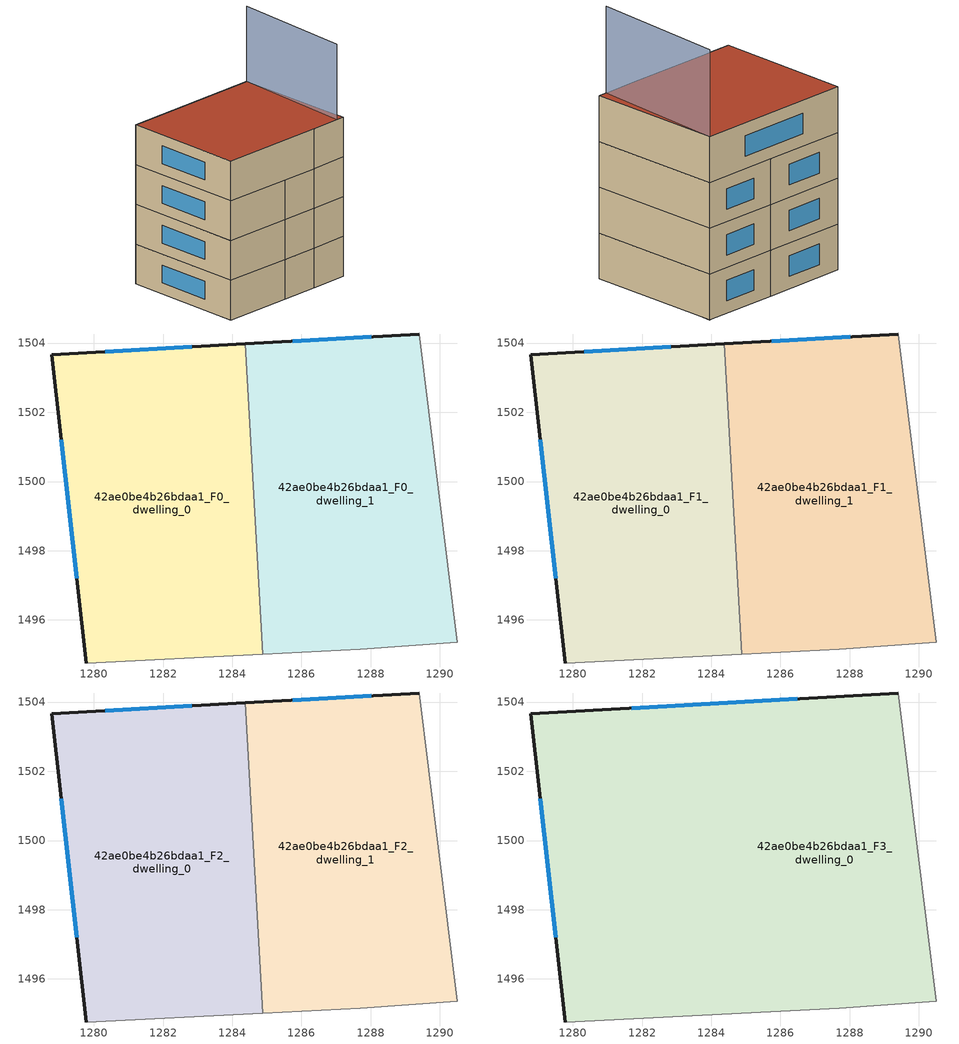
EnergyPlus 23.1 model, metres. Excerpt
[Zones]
42ae0be4b26bdaa1_F0_dwelling_0
 floor ground (EU_floor_Construction): 1284.37,1503.98 1284.88,1495.01 1279.79,1494.76 1278.79,1503.66 z0
 wall outside (EU_wall_Construction): 1284.37,1503.98 1278.79,1503.66 1279.79,1494.76 z0:3
 wall adiabatic (EU_wall_Construction): 1279.79,1494.76 1284.88,1495.01 z0:3
 wall to 42ae0be4b26bdaa1_F0_dwelling_1 (EU_wall_Construction): 1284.88,1495.01 1284.37,1503.98 z0:3
 window (EU_Window_Construction): 1279.06,1501.21 1279.51,1497.21 / 1282.84,1503.89 1280.33,1503.75 z0.83:2.17
42ae0be4b26bdaa1_F0_dwelling_1
 floor ground (EU_floor_Construction): 1289.4,1504.26 1290.5,1495.35 1287.69,1495.15 1284.88,1495.01 1284.37,1503.98 z0
 wall outside (EU_wall_Construction): 1289.4,1504.26 1284.37,1503.98 z0:3
 wall adiabatic (EU_wall_Construction): 1284.88,1495.01 1287.69,1495.15 1290.5,1495.35 1289.4,1504.26 z0:3
 window (EU_Window_Construction): 1288.01,1504.18 1285.76,1504.06 z0.83:2.17
42ae0be4b26bdaa1_F1_dwelling_0
 floor to 42ae0be4b26bdaa1_F0_dwelling_0 (EU_floor_Construction): 1284.37,1503.98 1284.88,1495.01 1279.79,1494.76 1278.79,1503.66 z3
 wall outside (EU_wall_Construction): 1284.37,1503.98 1278.79,1503.66 1279.79,1494.76 z3:6
 wall adiabatic (EU_wall_Construction): 1279.79,1494.76 1284.88,1495.01 z3:6
 wall to 42ae0be4b26bdaa1_F1_dwelling_1 (EU_wall_Construction): 1284.88,1495.01 1284.37,1503.98 z3:6
 window (EU_Window_Construction): 1279.06,1501.21 1279.51,1497.21 / 1282.84,1503.89 1280.33,1503.75 z3.83:5.17
42ae0be4b26bdaa1_F1_dwelling_1
 floor to 42ae0be4b26bdaa1_F0_dwelling_1 (EU_floor_Construction): 1289.4,1504.26 1290.5,1495.35 1287.69,1495.15 1284.88,1495.01 1284.37,1503.98 z3
 wall outside (EU_wall_Construction): 1289.4,1504.26 1284.37,1503.98 z3:6
 wall adiabatic (EU_wall_Construction): 1284.88,1495.01 1287.69,1495.15 1290.5,1495.35 1289.4,1504.26 z3:6
 window (EU_Window_Construction): 1288.01,1504.18 1285.76,1504.06 z3.83:5.17
42ae0be4b26bdaa1_F2_dwelling_0
 floor to 42ae0be4b26bdaa1_F1_dwelling_0 (EU_floor_Construction): 1284.37,1503.98 1284.88,1495.01 1279.79,1494.76 1278.79,1503.66 z6
 wall outside (EU_wall_Construction): 1284.37,1503.98 1278.79,1503.66 1279.79,1494.76 z6:9
 wall adiabatic (EU_wall_Construction): 1279.79,1494.76 1284.88,1495.01 z6:9
 wall to 42ae0be4b26bdaa1_F2_dwelling_1 (EU_wall_Construction): 1284.88,1495.01 1284.37,1503.98 z6:9
 window (EU_Window_Construction): 1279.06,1501.21 1279.51,1497.21 / 1282.84,1503.89 1280.33,1503.75 z6.83:8.17
42ae0be4b26bdaa1_F2_dwelling_1
 floor to 42ae0be4b26bdaa1_F1_dwelling_1 (EU_floor_Construction): 1289.4,1504.26 1290.5,1495.35 1287.69,1495.15 1284.88,1495.01 1284.37,1503.98 z6
 wall outside (EU_wall_Construction): 1289.4,1504.26 1284.37,1503.98 z6:9
 wall adiabatic (EU_wall_Construction): 1284.88,1495.01 1287.69,1495.15 1290.5,1495.35 1289.4,1504.26 z6:9
 window (EU_Window_Construction): 1288.01,1504.18 1285.76,1504.06 z6.83:8.17
42ae0be4b26bdaa1_F3_dwelling_0
 floor to 42ae0be4b26bdaa1_F2_dwelling_0 (EU_floor_Construction): 1284.37,1503.98 1284.88,1495.01 1279.79,1494.76 1278.79,1503.66 z9
 floor to 42ae0be4b26bdaa1_F2_dwelling_1 (EU_floor_Construction): 1289.4,1504.26 1290.5,1495.35 1287.69,1495.15 1284.88,1495.01 1284.37,1503.98 z9
 wall outside (EU_wall_Construction): 1289.4,1504.26 1278.79,1503.66 1279.79,1494.76 z9:12
 wall adiabatic (EU_wall_Construction): 1279.79,1494.76 1287.69,1495.15 1290.5,1495.35 1289.4,1504.26 z9:12
 window (EU_Window_Construction): 1279.06,1501.21 1279.51,1497.21 / 1286.48,1504.1 1281.71,1503.83 z9.83:11.17
 roof outside (EU_roof_Construction): 1290.5,1495.35 1289.4,1504.26 1278.79,1503.66 1279.79,1494.76 1287.69,1495.15 z12
shading: 1289.9,1495.32 1289.4,1504.26 z0:17.7
[Building]
EU S2 Campaign: North Axis=0; Terrain=City; Solar Distribution=FullExterior
[Site:Location]
Lyon-Bron: Latitude=45.75; Longitude=5; Time Zone=1; Elevation=198
[SizingPeriod:WeatherFileDays]
AnnualSizingPeriod: Begin Month=1; Begin Day of Month=1; End Month=12; End Day of Month=31; Day of Week for Start Day=Monday; Use Weather File Daylight Saving Period=No; Use Weather File Rain and Snow Indicators=No
[MATERIAL]
EU_InternalMass_Material: Roughness=MediumRough; Thickness=0.1; Conductivity=1; Density=1800; Specific Heat=900; Thermal Absorptance=0.9; Solar Absorptance=0.7; Visible Absorptance=0.7
[MATERIAL:NOMASS] Roughness=MediumRough; Thermal Absorptance=0.9; Solar Absorptance=0.7; Visible Absorptance=0.7
Name | Thermal Resistance
EU_wall_NoMass | 0.87146
EU_roof_NoMass | 0.842276
EU_floor_NoMass | 0.496999
[WINDOWMATERIAL:SIMPLEGLAZINGSYSTEM]
EU_Window_SimpleGlazing: UFactor=2.2525; Solar Heat Gain Coefficient=0.76; Visible Transmittance=0.76
[CONSTRUCTION]
EU_wall_Construction: EU_wall_NoMass
EU_roof_Construction: EU_roof_NoMass
EU_floor_Construction: EU_floor_NoMass
EU_Window_Construction: EU_Window_SimpleGlazing
EU_InternalMass_Construction: EU_InternalMass_Material
[ZONE] Type=1; Multiplier=1; Ceiling Height=autocalculate; Floor Area=autocalculate; Part of Total Floor Area=Yes
Name | Volume
42ae0be4b26bdaa1_F0_dwelling_0; 42ae0be4b26bdaa1_F1_dwelling_0; 42ae0be4b26bdaa1_F2_dwelling_0 | 143.671
42ae0be4b26bdaa1_F3_dwelling_0 | 287.34
42ae0be4b26bdaa1_F0_dwelling_1; 42ae0be4b26bdaa1_F1_dwelling_1; 42ae0be4b26bdaa1_F2_dwelling_1 | 143.674
[INTERNALMASS] Construction=EU_InternalMass_Construction
Name | Zone or ZoneList | Surface Area
42ae0be4b26bdaa1_F0_dwelling_0_EU_InternalMass | 42ae0be4b26bdaa1_F0_dwelling_0 | 47.8902
42ae0be4b26bdaa1_F0_dwelling_1_EU_InternalMass | 42ae0be4b26bdaa1_F0_dwelling_1 | 47.8917
42ae0be4b26bdaa1_F1_dwelling_0_EU_InternalMass | 42ae0be4b26bdaa1_F1_dwelling_0 | 47.8902
42ae0be4b26bdaa1_F1_dwelling_1_EU_InternalMass | 42ae0be4b26bdaa1_F1_dwelling_1 | 47.8917
42ae0be4b26bdaa1_F2_dwelling_0_EU_InternalMass | 42ae0be4b26bdaa1_F2_dwelling_0 | 47.8902
42ae0be4b26bdaa1_F2_dwelling_1_EU_InternalMass | 42ae0be4b26bdaa1_F2_dwelling_1 | 47.8917
42ae0be4b26bdaa1_F3_dwelling_0_EU_InternalMass | 42ae0be4b26bdaa1_F3_dwelling_0 | 95.7818
[OTHEREQUIPMENT] Fuel Type=Electricity; Design Level Calculation Method=Watts/Area; Power per Zone Floor Area=1; Fraction Latent=0; Fraction Radiant=0; Fraction Lost=0; Carbon Dioxide Generation Rate=0; EndUse Subcategory=EU_Step8_InternalGains
Name | Zone or ZoneList or Space or SpaceList | Schedule
EU_Step8_InternalGain_42ae0be4b26bdaa1_F0_dwelling_0_f000 | 42ae0be4b26bdaa1_F0_dwelling_0 | EU_Step8_GainSchedule_42ae0be4b26bdaa1_F0_dwelling_0_f000
EU_Step8_InternalGain_42ae0be4b26bdaa1_F0_dwelling_1_f000 | 42ae0be4b26bdaa1_F0_dwelling_1 | EU_Step8_GainSchedule_42ae0be4b26bdaa1_F0_dwelling_1_f000
EU_Step8_InternalGain_42ae0be4b26bdaa1_F1_dwelling_0_f000 | 42ae0be4b26bdaa1_F1_dwelling_0 | EU_Step8_GainSchedule_42ae0be4b26bdaa1_F1_dwelling_0_f000
EU_Step8_InternalGain_42ae0be4b26bdaa1_F1_dwelling_1_f000 | 42ae0be4b26bdaa1_F1_dwelling_1 | EU_Step8_GainSchedule_42ae0be4b26bdaa1_F1_dwelling_1_f000
EU_Step8_InternalGain_42ae0be4b26bdaa1_F2_dwelling_0_f000 | 42ae0be4b26bdaa1_F2_dwelling_0 | EU_Step8_GainSchedule_42ae0be4b26bdaa1_F2_dwelling_0_f000
EU_Step8_InternalGain_42ae0be4b26bdaa1_F2_dwelling_1_f000 | 42ae0be4b26bdaa1_F2_dwelling_1 | EU_Step8_GainSchedule_42ae0be4b26bdaa1_F2_dwelling_1_f000
EU_Step8_InternalGain_42ae0be4b26bdaa1_F3_dwelling_0_f000 | 42ae0be4b26bdaa1_F3_dwelling_0 | EU_Step8_GainSchedule_42ae0be4b26bdaa1_F3_dwelling_0_f000
[ZONEVENTILATION:DESIGNFLOWRATE] Schedule=EU_AlwaysOn; Design Flow Rate Calculation Method=AirChanges/Hour; Air Changes per Hour=0.425; Ventilation Type=Natural; Fan Pressure Rise=0; Fan Total Efficiency=1; Constant Term Coefficient=1; Temperature Term Coefficient=0; Velocity Term Coefficient=0; Velocity Squared Term Coefficient=0; Minimum Indoor Temperature=-100; Maximum Indoor Temperature=100; Delta Temperature=-100; Minimum Outdoor Temperature=-100; Maximum Outdoor Temperature=100; Maximum Wind Speed=40
Name | Zone or ZoneList or Space or SpaceList
EU_ConstantAir_42ae0be4b26bdaa1_F0_dwelling_0 | 42ae0be4b26bdaa1_F0_dwelling_0
EU_ConstantAir_42ae0be4b26bdaa1_F0_dwelling_1 | 42ae0be4b26bdaa1_F0_dwelling_1
EU_ConstantAir_42ae0be4b26bdaa1_F1_dwelling_0 | 42ae0be4b26bdaa1_F1_dwelling_0
EU_ConstantAir_42ae0be4b26bdaa1_F1_dwelling_1 | 42ae0be4b26bdaa1_F1_dwelling_1
EU_ConstantAir_42ae0be4b26bdaa1_F2_dwelling_0 | 42ae0be4b26bdaa1_F2_dwelling_0
EU_ConstantAir_42ae0be4b26bdaa1_F2_dwelling_1 | 42ae0be4b26bdaa1_F2_dwelling_1
EU_ConstantAir_42ae0be4b26bdaa1_F3_dwelling_0 | 42ae0be4b26bdaa1_F3_dwelling_0
[HVACTEMPLATE:THERMOSTAT] Constant Heating Setpoint=20; Constant Cooling Setpoint=50
EU_HeatOnly_42ae0be4b26bdaa1_F0_dwelling_0; EU_HeatOnly_42ae0be4b26bdaa1_F0_dwelling_1; EU_HeatOnly_42ae0be4b26bdaa1_F1_dwelling_0; EU_HeatOnly_42ae0be4b26bdaa1_F1_dwelling_1; EU_HeatOnly_42ae0be4b26bdaa1_F2_dwelling_0; EU_HeatOnly_42ae0be4b26bdaa1_F2_dwelling_1; EU_HeatOnly_42ae0be4b26bdaa1_F3_dwelling_0
[HVACTEMPLATE:ZONE:IDEALLOADSAIRSYSTEM] System Availability Schedule=EU_AlwaysOn; Maximum Heating Supply Air Temperature=50; Minimum Cooling Supply Air Temperature=13; Maximum Heating Supply Air Humidity Ratio=0.0156; Minimum Cooling Supply Air Humidity Ratio=0.0077; Heating Limit=NoLimit; Cooling Limit=NoLimit; Heating Availability Schedule=EU_AlwaysOn; Cooling Availability Schedule=EU_CoolingOff; Dehumidification Control Type=ConstantSensibleHeatRatio; Cooling Sensible Heat Ratio=0.7; Dehumidification Setpoint=60; Humidification Control Type=None; Humidification Setpoint=30; Outdoor Air Method=None; Outdoor Air Flow Rate per Person=0.00944; Outdoor Air Flow Rate per Zone Floor Area=0; Outdoor Air Flow Rate per Zone=0; Demand Controlled Ventilation Type=None; Outdoor Air Economizer Type=NoEconomizer; Heat Recovery Type=None; Sensible Heat Recovery Effectiveness=0.7; Latent Heat Recovery Effectiveness=0.65
Name | Template Thermostat
42ae0be4b26bdaa1_F0_dwelling_0 | EU_HeatOnly_42ae0be4b26bdaa1_F0_dwelling_0
42ae0be4b26bdaa1_F0_dwelling_1 | EU_HeatOnly_42ae0be4b26bdaa1_F0_dwelling_1
42ae0be4b26bdaa1_F1_dwelling_0 | EU_HeatOnly_42ae0be4b26bdaa1_F1_dwelling_0
42ae0be4b26bdaa1_F1_dwelling_1 | EU_HeatOnly_42ae0be4b26bdaa1_F1_dwelling_1
42ae0be4b26bdaa1_F2_dwelling_0 | EU_HeatOnly_42ae0be4b26bdaa1_F2_dwelling_0
42ae0be4b26bdaa1_F2_dwelling_1 | EU_HeatOnly_42ae0be4b26bdaa1_F2_dwelling_1
42ae0be4b26bdaa1_F3_dwelling_0 | EU_HeatOnly_42ae0be4b26bdaa1_F3_dwelling_0
[SIZING:ZONE] Zone Cooling Design Supply Air Temperature Input Method=SupplyAirTemperature; Zone Cooling Design Supply Air Temperature=13; Zone Heating Design Supply Air Temperature Input Method=SupplyAirTemperature; Zone Heating Design Supply Air Temperature=50; Zone Cooling Design Supply Air Humidity Ratio=0.008; Zone Heating Design Supply Air Humidity Ratio=0.008; Cooling Design Air Flow Method=DesignDay; Cooling Design Air Flow Rate=0; Cooling Minimum Air Flow per Zone Floor Area=0.000762; Cooling Minimum Air Flow=0; Cooling Minimum Air Flow Fraction=0.2; Heating Design Air Flow Method=DesignDay; Heating Design Air Flow Rate=0; Heating Maximum Air Flow per Zone Floor Area=0.002032; Heating Maximum Air Flow=0.141576; Heating Maximum Air Flow Fraction=0.3; Account for Dedicated Outdoor Air System=No; Dedicated Outdoor Air System Control Strategy=NeutralSupplyAir; Dedicated Outdoor Air Low Setpoint Temperature for Design=autosize; Dedicated Outdoor Air High Setpoint Temperature for Design=autosize; Zone Load Sizing Method=Sensible Load Only No Latent Load; Zone Latent Cooling Design Supply Air Humidity Ratio Input Method=HumidityRatioDifference; Zone Cooling Design Supply Air Humidity Ratio Difference=0.005; Zone Latent Heating Design Supply Air Humidity Ratio Input Method=HumidityRatioDifference; Zone Humidification Design Supply Air Humidity Ratio Difference=0.005
42ae0be4b26bdaa1_F0_dwelling_0; 42ae0be4b26bdaa1_F0_dwelling_1; 42ae0be4b26bdaa1_F1_dwelling_0; 42ae0be4b26bdaa1_F1_dwelling_1; 42ae0be4b26bdaa1_F2_dwelling_0; 42ae0be4b26bdaa1_F2_dwelling_1; 42ae0be4b26bdaa1_F3_dwelling_0
[SCHEDULE:CONSTANT]
Name | Hourly Value
EU_AlwaysOn | 1
EU_CoolingOff | 0
[SCHEDULE:FILE] Column Number=1; Rows to Skip at Top=0; Number of Hours of Data=8760; Column Separator=Comma; Interpolate to Timestep=No; Minutes per Item=60; Adjust Schedule for Daylight Savings=Yes
Name | File
EU_Step8_GainSchedule_42ae0be4b26bdaa1_F0_dwelling_0_f000 | ../../schedules/42ae0be4b26bdaa1/42ae0be4b26bdaa1_F0_dwelling_0_f000_gain.csv
EU_Step8_GainSchedule_42ae0be4b26bdaa1_F0_dwelling_1_f000 | ../../schedules/42ae0be4b26bdaa1/42ae0be4b26bdaa1_F0_dwelling_1_f000_gain.csv
EU_Step8_GainSchedule_42ae0be4b26bdaa1_F1_dwelling_0_f000 | ../../schedules/42ae0be4b26bdaa1/42ae0be4b26bdaa1_F1_dwelling_0_f000_gain.csv
EU_Step8_GainSchedule_42ae0be4b26bdaa1_F1_dwelling_1_f000 | ../../schedules/42ae0be4b26bdaa1/42ae0be4b26bdaa1_F1_dwelling_1_f000_gain.csv
EU_Step8_GainSchedule_42ae0be4b26bdaa1_F2_dwelling_0_f000 | ../../schedules/42ae0be4b26bdaa1/42ae0be4b26bdaa1_F2_dwelling_0_f000_gain.csv
EU_Step8_GainSchedule_42ae0be4b26bdaa1_F2_dwelling_1_f000 | ../../schedules/42ae0be4b26bdaa1/42ae0be4b26bdaa1_F2_dwelling_1_f000_gain.csv
EU_Step8_GainSchedule_42ae0be4b26bdaa1_F3_dwelling_0_f000 | ../../schedules/42ae0be4b26bdaa1/42ae0be4b26bdaa1_F3_dwelling_0_f000_gain.csv
